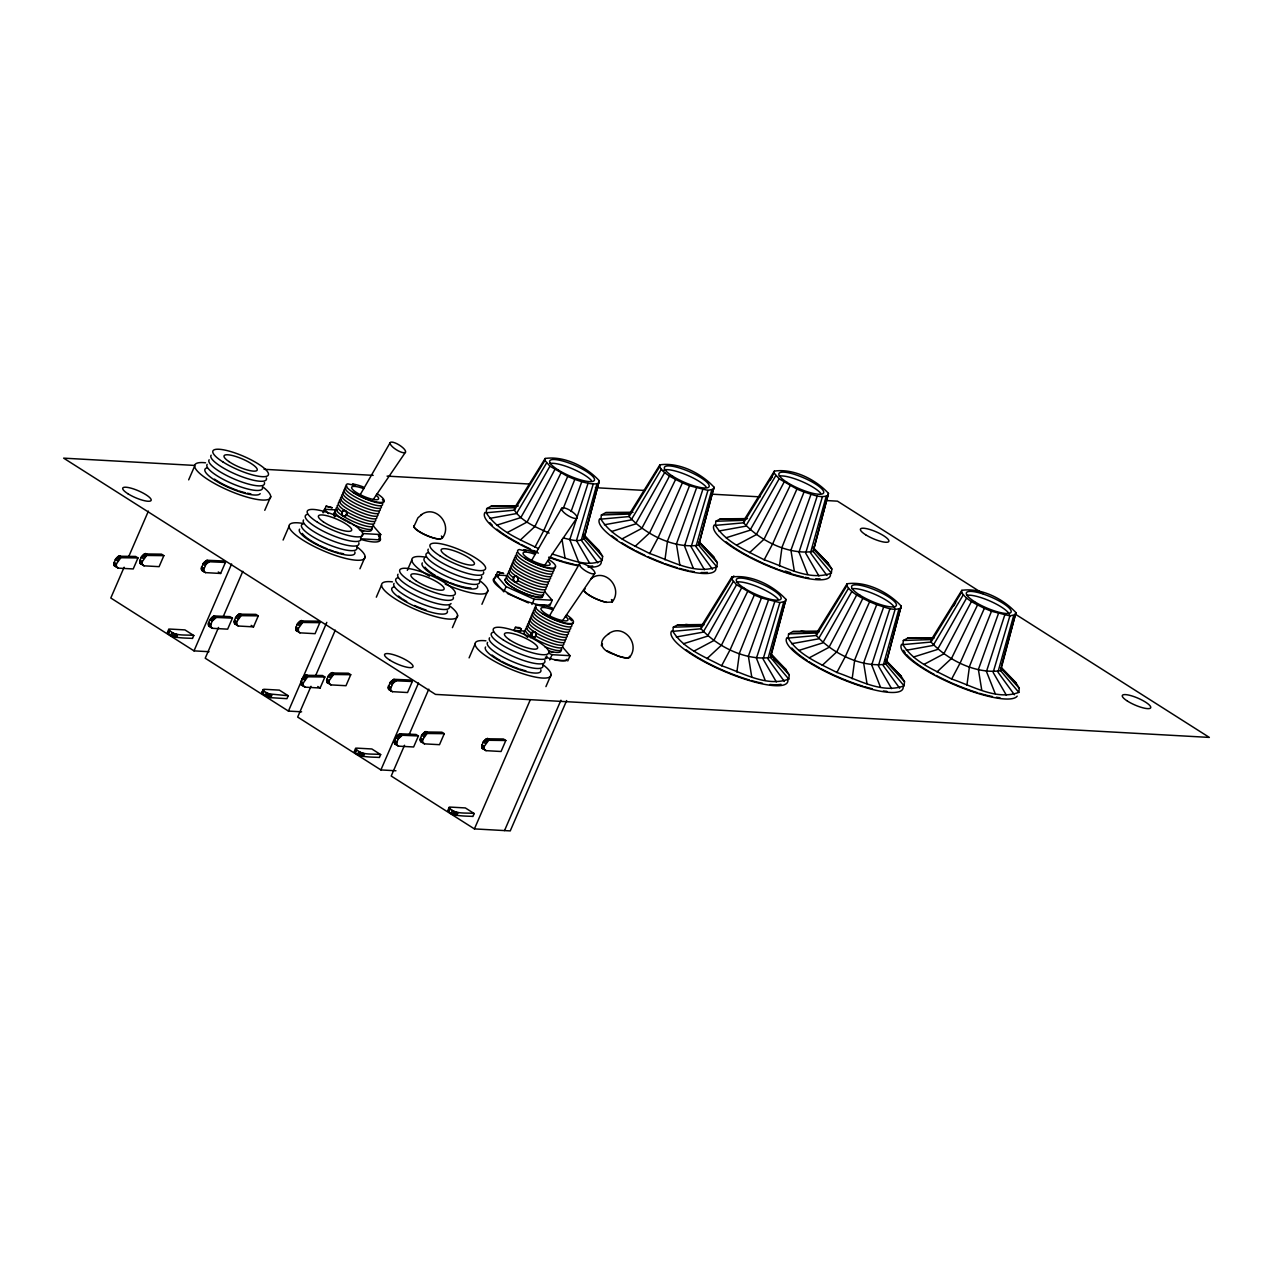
<?xml version="1.0" encoding="UTF-8"?>
<svg xmlns="http://www.w3.org/2000/svg" width="1273" height="1273" viewBox="0 0 1273 1273"><rect width="100%" height="100%" fill="white"/><g stroke="black" fill="none" stroke-linecap="round" stroke-linejoin="round"><path stroke-width="1.5" d="M609.21 633.54C595.939 641.863 602.034 650.917 613.586 654.163A15.467 3.739 23.4 0 0 629.53 656.279L629.578 657.329A15.467 3.739 23.4 0 1 616.928 655.595L606.982 650.758M167.368 632.697L168.688 629.355L169.898 629.069L184.951 629.912L193.798 635.529L192.525 638.457C190.314 637.868 166.111 638.887 168.625 632.013M168.688 629.355C173.892 636.93 186.129 634.288 193.798 635.529M261.792 692.894L263.113 689.552L264.323 689.282L279.376 690.125L288.207 695.726L286.95 698.67L270.799 697.684L262.127 693.451L263.113 689.552M354.26 751.754L355.581 748.413L356.79 748.126L371.843 748.97L380.675 754.587L379.402 757.515C377.206 756.926 352.987 757.944 355.517 751.07M355.581 748.413C360.768 755.987 373.005 753.345 380.675 754.587M447.778 810.726L449.098 807.384L450.308 807.098L465.361 807.941L474.208 813.558L472.935 816.486C470.724 815.898 446.505 816.932 449.035 810.042M449.098 807.384C454.286 814.959 466.523 812.317 474.208 813.558M538.384 548.568C519.702 539.37 497.823 531.016 486.206 512.764L486.684 508.611L491.092 506.24L518.302 505.97M563.334 538.002C569.906 539.322 577.687 542.569 583.941 538.845L599.265 480.748C586.392 466.698 564.225 455.67 545.162 458.471L514.658 507.704L514.372 510.187C522.216 522.057 536.681 527.372 549.14 533.101M486.206 512.764L514.372 510.187L544.939 460.396L545.162 458.471M599.265 480.748L583.941 538.845L602.145 560.502C586.248 568.029 567.838 558.274 552.1 554.073M699.45 542.075L713.835 557.113L717.336 562.73L716.858 566.883C694.756 575.189 670.569 560.566 649.691 553.532C632.299 544.414 611.661 536.538 600.904 519.129L601.381 514.992L605.789 512.605L632.999 512.351M602.145 560.502L602.622 556.365L599.137 550.732L583.432 534.342M629.371 514.069L629.085 516.567C645.634 534.628 674.133 548.822 698.654 545.21L713.978 487.129C701.105 473.079 678.923 462.035 659.86 464.852L629.371 514.069L601.381 514.992M600.904 519.129L629.085 516.567L659.637 466.777L659.86 464.852M771.39 654.29L785.775 669.312L789.26 674.945L788.799 679.082C766.68 687.404 742.509 672.765 721.632 665.747C704.24 656.613 683.601 648.737 672.844 631.344L673.322 627.191L677.729 624.82L703.014 624.534M713.978 487.129L698.654 545.21L716.858 566.883M812.651 546.96L828.341 563.366L831.842 568.999L831.364 573.136C809.246 581.443 785.075 566.819 764.198 559.802C746.805 550.668 726.167 542.791 715.41 525.383L715.887 521.246L720.295 518.859L747.506 518.604M672.844 631.344L701.009 628.767L731.577 578.976L731.8 577.051C750.863 574.25 773.029 585.278 785.902 599.328L770.579 657.425C746.073 661.021 717.558 646.843 701.009 628.767L701.296 626.284L731.8 577.051M743.862 520.339L743.591 522.821C760.14 540.882 788.639 555.076 813.161 551.464L828.484 493.383C815.611 479.332 793.429 468.289 774.366 471.105L743.862 520.339L715.887 521.246M715.41 525.383L743.591 522.821L774.143 473.031L774.366 471.105M885.34 659.653L901.045 676.043L904.53 681.676L904.053 685.813C881.95 694.135 857.779 679.496 836.886 672.478C819.494 663.344 798.855 655.468 788.114 638.075L788.576 633.922L792.984 631.551L818.284 631.265M828.484 493.383L813.161 551.464L831.364 573.136M788.114 638.075L816.279 635.498L846.847 585.723L847.07 583.782C866.133 580.981 888.299 592.009 901.173 606.059L885.849 664.156C861.344 667.752 832.828 653.574 816.279 635.498L816.566 633.015L847.07 583.782M901.173 606.059L885.849 664.156L904.053 685.813M1001.405 667.577L1015.79 682.599L1019.291 688.232L1018.814 692.385C996.711 700.691 972.524 686.052 951.647 679.034C934.255 669.916 913.616 662.024 902.859 644.631L903.337 640.478L907.744 638.107L933.045 637.821M931.327 639.571L931.04 642.053C947.589 660.13 976.089 674.308 1000.61 670.712L1015.934 612.631C1003.06 598.565 980.878 587.537 961.815 590.338L931.327 639.571L903.337 640.478M902.859 644.631L931.04 642.053L961.592 592.279L961.815 590.338M664.952 559.834L667.513 540.977L689.536 485.761L707.947 490.376L713.755 489.055M736.892 672.033L739.438 653.176L761.461 597.976L779.872 602.59L785.696 601.27M779.458 566.087L782.004 547.231L804.043 492.014C811.649 494.019 820.528 498.905 828.262 495.308M852.162 678.764L854.708 659.907L876.731 604.707C884.337 606.712 893.232 611.581 900.95 608.001M966.907 685.32L969.469 666.479L991.492 611.263L1009.903 615.877L1015.711 614.557M118.166 568.124L114.331 565.785L113.87 563.7L115.318 559.499L118.453 556.237L135.638 556.444L137.993 557.94L133.219 568.951L118.166 568.124L116.32 566.358L116.448 563.844L120.808 557.733L137.993 557.94M144.04 565.833L140.189 563.493L139.744 561.409L141.192 557.208L144.326 553.946L161.512 554.153L163.867 555.649L159.093 566.66L144.04 565.833L142.178 564.066L142.321 561.552L146.681 555.458L163.867 555.649M201.293 568.204L203.68 562.698L206.99 560.263L223.061 560.963L225.416 562.459L220.643 573.471L205.589 572.627L201.755 570.304L201.293 568.204L203.648 569.699L204.11 571.8M203.648 569.699L206.035 564.194L209.345 561.759L225.416 562.459M208.295 623.897L209.743 619.696L213.991 615.941L230.063 616.641L232.418 618.153L227.644 629.164L212.591 628.321L208.74 625.982L208.295 623.897L210.65 625.393L211.111 627.494M210.65 625.393L212.098 621.192L216.346 617.437L232.418 618.153M238.465 626.03L234.614 623.706L234.168 621.606L235.616 617.405L238.751 614.159L255.921 614.366L258.276 615.861L253.518 626.873L238.465 626.03L236.969 625.202L236.73 621.765L241.106 615.655L258.276 615.861M300.014 632.84L296.163 630.501L295.718 628.416L297.166 624.216L300.301 620.969L317.486 621.16L319.841 622.656L315.067 633.683L300.014 632.84L298.519 631.997L298.296 628.56L302.656 622.465L319.841 622.656M305.059 687.165L301.208 684.842L300.762 682.742L302.21 678.541L305.345 675.295L322.515 675.502L324.886 676.997L320.112 688.009L305.059 687.165L303.197 685.415L303.34 682.901L307.7 676.79L324.886 676.997M330.932 684.89L327.081 682.551L326.636 680.45L328.084 676.265L331.203 673.003L348.388 673.21L350.743 674.706L345.985 685.717L330.932 684.89L329.071 683.124L329.198 680.609L333.574 674.499L350.743 674.706M388.185 687.261L390.572 681.755L393.866 679.305L409.938 680.005L412.293 681.516L407.535 692.528L392.482 691.685L388.631 689.345L388.185 687.261L390.54 688.757L390.986 690.857M390.54 688.757L392.927 683.251L396.221 680.8L412.293 681.516M394.28 741.729L396.667 736.208L399.977 733.773L416.048 734.473L418.403 735.969L413.63 746.98L398.576 746.153L394.741 743.814L394.28 741.729L396.635 743.225L397.096 745.31M396.635 743.225L398.083 739.024L402.332 735.269L418.403 735.969M424.45 743.862L420.599 741.523L420.154 739.438L421.602 735.237L424.736 731.975L441.906 732.182L444.277 733.678L439.503 744.689L424.45 743.862L422.588 742.095L422.731 739.581L427.091 733.487L444.277 733.678M486 750.656L482.149 748.333L481.703 746.233L483.151 742.032L486.286 738.786L503.471 738.992L505.827 740.488L501.053 751.5L486 750.656L484.138 748.906L484.281 746.392L488.641 740.281L505.827 740.488M785.902 599.328L770.865 654.927L789.26 674.945M1001.405 666.304L1015.934 612.631M599.042 482.69L596.989 483.788L581.3 540.261L597.737 562.889M711.702 490.169L695.997 546.642L712.45 569.254M783.627 602.384L767.937 658.841L784.391 681.469M826.193 496.422L810.503 552.896L826.957 575.523M898.897 609.115L883.207 665.572L899.645 688.2M1013.658 615.671L997.952 672.144L1014.406 694.756M596.989 483.788L593.234 484.011L576.478 540.532L589.701 563.334M707.947 490.376L691.175 546.913L704.415 569.715M779.872 602.59L763.116 659.112L776.339 681.914M822.453 496.629L805.682 553.166L818.905 575.969M895.142 609.321L878.386 665.843L891.609 688.645M1009.903 615.877L993.131 672.399L1006.37 695.201M593.234 484.011L588.046 483.294L569.795 539.625L578.579 561.823M702.744 489.675L684.508 546.006L693.276 568.204M774.684 601.874L756.433 658.205L765.216 680.403M817.25 495.929L798.998 552.259L807.782 574.457M889.954 608.605L871.703 664.936L880.47 687.134M1004.699 615.177L986.464 671.492L995.231 693.69M571.068 511.523L581.761 481.719L588.046 483.294M696.474 488.1L676.424 543.985L679.83 564.83M768.399 600.299L748.365 656.184L751.754 677.029M810.981 494.354L790.931 550.238L794.32 571.084M883.669 607.03L863.635 662.915L867.024 683.76M998.43 613.602L978.38 669.471L981.785 690.316M563.08 508.834L574.823 479.396L581.761 481.719M124.118 567.233L110.799 598.008L194.005 650.869L209.058 651.712M128.812 556.365L148.4 511.11M188.675 479.857L194.642 466.077M167.718 633.238L168.975 630.31M168.418 633.906L169.691 630.962M170.709 635.354L171.966 632.41M172.126 636.054L173.399 633.111M173.621 636.659L174.894 633.731M175.069 637.152L176.342 634.209M176.374 637.487L177.647 634.543M194.005 650.869L231.606 563.971M264.768 510.314L270.735 496.55M218.542 627.43L205.224 658.221L288.43 711.082L301.606 711.814M223.236 616.578L242.825 571.306M283.099 540.054L289.051 526.29M323.04 512.78L324.551 509.28L337.17 509.98M323.39 512.462L326.111 506.177L332.094 507.72L326.111 506.177M262.127 693.451L263.065 689.966M262.843 694.103L264.1 691.159L263.4 690.507M265.118 695.551L266.391 692.623L264.1 691.159M266.55 696.251L267.823 693.324L266.391 692.623M268.046 696.872L269.303 693.928L288.207 695.726M269.494 697.349L270.767 694.422M270.799 697.684L272.072 694.74M361.214 537.031L362.725 533.546L380.754 534.549L378.479 539.784L360.466 538.781M288.43 711.082L326.811 622.37M359.941 568.792L365.16 556.747M310.994 686.29L297.675 717.065L380.898 769.926L395.951 770.77M315.704 675.422L335.292 630.167M376.315 597.18L381.518 585.134M441.365 536.013A15.467 3.739 23.4 0 1 442.208 537.397L441.015 538.988L436.337 538.718A15.467 3.739 23.4 0 1 413.82 526.751L417.942 517.809L421.713 514.61M407.312 570.368L411.784 560.04M354.594 752.295L355.867 749.351M355.294 752.948L356.567 750.02M357.586 754.412L358.859 751.468M359.018 755.096L360.291 752.168M360.498 755.716L361.771 752.773M361.962 756.21L363.219 753.266M363.266 756.528L364.539 753.6M380.898 769.926L418.499 683.028M452.408 627.653L457.612 615.591M404.528 745.262L391.209 776.037L474.415 828.898L510.25 830.903L566.66 700.548M409.222 734.394L428.81 689.139M481.926 604.277L487.877 590.497M496.009 574.982L493.733 580.233L503.822 591.85L506.081 586.614L496.009 574.982L506.829 575.587M495.531 576.589L497.568 571.863L503.535 573.423L497.568 571.863M498.157 576.701L499.668 573.2M469.085 657.886L475.036 644.122M514.037 630.469L515.406 627.318L519.273 627.541L521.373 628.878L519.861 632.363M531.923 604.484L534.183 599.233L552.211 600.235L549.936 605.487M448.112 811.267L449.385 808.339M448.828 811.935L450.101 808.991M451.103 813.383L452.376 810.44M452.536 814.084L453.809 811.14M454.031 814.688L455.304 811.76M530.666 637.662L533.037 632.188M455.479 815.181L456.752 812.238M456.784 815.516L458.057 812.572M474.415 828.898L530.045 700.357M549.745 659.939L552.021 654.688L570.049 655.69L567.774 660.942M545.926 686.624L551.145 674.579M504.522 830.585L560.932 700.23M606.585 602.304L606.409 602.352A15.467 3.739 23.4 0 1 583.893 590.386L584.068 590.338A15.467 3.739 23.4 0 0 606.585 602.304L612.17 602.034C623.42 588.349 605.359 567.265 590.863 578.754L591.786 578.244M629.578 657.329C640.844 643.645 622.783 622.561 608.271 634.034M544.939 460.396L549.936 466.173L567.71 476.452L543.651 530.825L534.978 547.167M659.637 466.777C664.665 474.893 674.292 478.568 682.408 482.833L658.348 537.206L649.691 553.532M774.143 473.031L779.156 478.807L796.914 489.087L772.854 543.46L764.198 559.802M731.577 578.976L736.574 584.753L754.348 595.032L730.288 649.405L721.632 665.747M846.847 585.723C851.86 593.839 861.487 597.514 869.602 601.763L845.543 656.136L836.886 672.478M961.592 592.279C966.621 600.395 976.248 604.07 984.363 608.335L960.303 662.708L951.647 679.034M560.884 473.126L534.867 526.545L520.355 540.023M675.581 479.507L649.58 532.926L635.068 546.388M790.087 485.761L764.086 539.179L749.574 552.641M747.522 591.706L721.505 645.125L707.008 658.602M862.792 598.437L836.775 651.856L822.263 665.333M977.537 604.993L951.536 658.412L937.023 671.889M601.413 644.663L602.495 644.09L601.302 645.682M554.821 469.61L527.086 522.041L507.386 532.496M669.518 475.991L641.783 528.406L622.083 538.877M784.025 482.244L756.289 534.66L736.59 545.13M741.459 588.19L713.723 640.621L694.024 651.076M856.729 594.921L828.978 647.352L809.278 657.807M971.474 601.493L943.739 653.908L924.039 664.379M549.936 466.173L520.8 517.602L496.916 525.128M664.649 472.554L635.513 523.983L611.629 531.493M779.156 478.807L750.02 530.236L726.135 537.763M736.574 584.753L707.438 636.182L683.569 643.708M851.844 591.484L822.708 642.913L798.823 650.439M966.605 598.039L937.469 649.485L913.584 656.995M359.845 495.34L390.206 442.59M531.302 561.043L561.664 508.293M549.14 616.498L579.501 563.732M546.563 463.038L516.472 513.56L489.691 518.397M661.276 469.403L631.169 519.941L604.404 524.762M775.782 475.656L745.676 526.195L718.911 531.016M733.216 581.618L703.11 632.156L676.345 636.977M848.47 588.349L818.38 638.887L791.599 643.708M963.231 594.905L933.125 645.443L906.36 650.264M770.245 480.112L772.297 476.739M731.8 579.31L733.853 575.937M953.557 606.091L955.625 602.718M373.387 499.318L405.466 452.249A9.022 2.769 32.1 0 0 395.394 443.036A9.022 2.769 32.1 0 0 392.641 446.966A9.022 2.769 32.1 0 0 405.466 452.249M543.746 566.644L576.908 517.952A9.022 2.769 32.1 0 0 566.851 508.739A9.022 2.769 32.1 0 0 564.098 512.669A9.022 2.769 32.1 0 0 576.908 517.952M561.584 622.099L594.746 573.407A9.022 2.769 32.1 0 0 584.689 564.194A9.022 2.769 32.1 0 0 581.936 568.124A9.022 2.769 32.1 0 0 594.746 573.407M442.399 537.158L442.097 538.399C453.347 524.731 435.286 503.631 420.774 515.119M585.071 588.794L584.068 590.338M413.932 525.749L413.996 526.258A15.467 3.739 23.4 0 0 422.254 533.244A15.467 3.739 23.4 0 0 437.419 538.797L439.853 539.02M611.438 599.647A15.467 3.739 23.4 0 1 612.281 601.015L612.456 600.983A15.467 3.739 23.4 0 0 611.613 599.599M612.17 602.034L612.281 601.015M261.84 692.496L263.05 692.226M486.684 508.611L514.658 507.704M673.322 627.191L701.296 626.284L703.937 624.852L677.729 624.82M788.576 633.922L816.566 633.015L819.207 631.583L792.984 631.551M491.092 506.24L515.438 506.272M605.789 512.605L630.135 512.653M720.295 518.859L744.641 518.907M907.744 638.107L933.968 638.139M194.61 465.425L63.65 458.153L435.509 694.406L1209.35 737.417L1015.042 613.968M264.052 469.291L373.18 475.354M387.072 476.118L529.934 484.058M595.414 487.702L645.013 490.455M712.482 494.21L760.108 496.868M825.572 500.496L837.491 501.164L983.217 593.743M535.519 604.691L546.34 605.28M521.373 628.878L515.406 627.318M513.846 630.437L524.667 631.042M555.155 660.241L565.976 660.83M915.796 637.662L921.35 638.409M801.035 631.106L808.45 632.108M685.765 624.375L695.042 625.632M796.914 489.087L804.043 492.014M682.408 482.833L689.536 485.761M984.363 608.335L991.492 611.263M567.71 476.452L574.823 479.396M869.602 601.763L876.731 604.707M754.348 595.032L761.461 597.976M267.823 693.324L269.303 693.928M506.081 586.614L534.183 599.233M507.322 593.441L528.406 602.909M548.504 653.113L552.021 654.688M201.755 570.304L205.589 572.627M296.163 630.501L297.659 631.344M388.631 689.345L392.482 691.685M482.149 748.333L483.645 749.161M140.189 563.493L141.685 564.337M234.614 623.706L236.11 624.534M327.081 682.551L328.577 683.378M114.331 565.785L115.811 566.628M420.599 741.523L422.095 742.366M208.74 625.982L212.591 628.321M301.208 684.842L302.703 685.67M394.741 743.814L398.576 746.153M511.507 567.408A20.639 5.585 22.2 0 0 516.599 576.446A2.944 2.578 86.8 0 1 517.777 580.408L519.686 581.538A20.639 4.392 24.5 0 0 545.974 587.951M340.05 501.721A20.639 5.585 22.2 0 0 345.142 510.759A2.944 2.578 86.8 0 1 346.32 514.706L348.229 515.851A20.639 4.392 24.5 0 0 374.517 522.264M529.345 622.863A20.639 5.585 22.2 0 0 534.437 631.901A2.944 2.578 86.8 0 1 535.615 635.864L537.524 636.993A20.639 4.392 24.5 0 0 563.812 643.406M206.99 560.263L209.345 561.759M487.4 738.292L489.755 739.788M301.415 620.46L303.77 621.956M393.866 679.305L396.221 680.8M486.286 738.786L488.641 740.281M205.876 560.756L208.231 562.252M300.301 620.969L302.656 622.465M392.768 679.814L395.123 681.31M485.156 739.629L487.511 741.125M204.746 561.584L207.101 563.096M299.171 621.797L301.526 623.293M391.638 680.641L393.993 682.137M203.68 562.698L206.035 564.194M218.288 571.975L220.643 573.471M484.09 740.727L486.445 742.223M298.105 622.911L300.46 624.406M390.572 681.755L392.927 683.251M202.741 564.003L205.096 565.498M483.151 742.032L485.506 743.543M297.166 624.216L299.521 625.711M389.633 683.06L391.989 684.556M201.516 566.867L203.871 568.363M481.926 744.896L484.281 746.392M295.941 627.064L298.296 628.56M388.392 685.908L390.747 687.404M481.703 746.233L484.058 747.728M295.718 628.416L298.073 629.912M201.373 569.381L203.744 570.877M481.783 747.41L484.138 748.906M295.797 629.594L298.153 631.09M388.265 688.438L390.62 689.934M425.834 731.482L428.205 732.977M145.44 553.453L147.795 554.948M239.849 613.65L242.204 615.161M332.317 672.51L334.672 674.006M424.736 731.975L427.091 733.487M144.326 553.946L146.681 555.458M238.751 614.159L241.106 615.655M331.203 673.003L333.574 674.499M423.607 732.818L425.962 734.314M143.197 554.789L145.552 556.285M237.621 614.986L239.976 616.482M330.089 673.847L332.444 675.342M142.13 555.903L144.486 557.399M422.541 733.932L424.896 735.428M236.555 616.1L238.91 617.596M251.163 625.377L253.518 626.873M329.023 674.945L331.378 676.44M141.192 557.208L143.547 558.704M421.602 735.237L423.957 736.733M235.616 617.405L237.971 618.901M328.084 676.265L330.439 677.761M420.361 738.085L422.731 739.581M139.966 560.056L142.321 561.552M234.375 620.253L236.73 621.765M326.843 679.114L329.198 680.609M420.154 739.438L422.509 740.934M139.744 561.409L142.099 562.905M234.168 621.606L236.523 623.102M326.636 680.45L328.991 681.962M139.823 562.571L142.178 564.066M420.233 740.6L422.588 742.095M234.248 622.783L236.603 624.279M326.715 681.628L329.071 683.124M119.567 555.744L121.922 557.24M399.977 733.773L402.332 735.269M213.991 615.941L216.346 617.437M306.443 674.801L308.814 676.297M118.453 556.237L120.808 557.733M398.863 734.266L401.218 735.762M212.877 616.45L215.232 617.946M305.345 675.295L307.7 676.79M117.323 557.081L119.678 558.576M397.733 735.11L400.088 736.606M211.748 617.278L214.103 618.773M304.215 676.138L306.57 677.634M396.667 736.208L399.022 737.719M116.257 558.179L118.612 559.69M210.682 618.392L213.037 619.887M303.149 677.236L305.504 678.732M317.757 686.513L320.112 688.009M395.728 737.528L398.083 739.024M115.318 559.499L117.673 560.995M209.743 619.696L212.098 621.192M302.21 678.541L304.565 680.053M114.093 562.348L116.448 563.844M394.503 740.377L396.858 741.873M208.517 622.545L210.872 624.041M300.969 681.405L303.34 682.901M113.87 563.7L116.241 565.196M300.762 682.742L303.117 684.238M394.359 742.891L396.715 744.387M113.949 564.862L116.32 566.358M208.374 625.075L210.729 626.571M300.842 683.919L303.197 685.415M774.064 659.414L785.775 669.312M544.828 590.577A20.639 4.392 24.5 0 1 535.217 591.165A20.639 4.392 24.5 0 1 514.34 581.697A2.944 2.164 -82.3 0 1 513.608 577.767L512.08 576.653A20.639 5.585 22.2 0 1 510.378 570.033M562.666 646.032A20.639 4.392 24.5 0 1 553.055 646.62A20.639 4.392 24.5 0 1 532.178 637.152A2.944 2.164 -82.3 0 1 531.446 633.206L529.918 632.092A20.639 5.585 22.2 0 1 528.215 625.489M373.387 524.89A20.639 4.392 24.5 0 1 363.76 525.463A20.639 4.392 24.5 0 1 342.883 515.995A2.944 2.164 -82.3 0 1 342.151 512.064L340.623 510.95A20.639 5.585 22.2 0 1 337.409 505.27M1015.79 682.599L1000.88 667.657M828.341 563.366L813.415 548.408M901.045 676.043L886.119 661.085M713.835 557.113L698.925 542.155M591.913 544.001L599.137 550.732M770.849 654.354L778.551 662.581M584.212 535.774L586.773 538.511M1019.291 688.232L1000.896 668.23L1000.61 670.712L1018.814 692.385M813.431 548.981L831.842 568.999M886.135 661.658L904.53 681.676M698.941 542.728L717.336 562.73M584.227 536.347L602.622 556.365M544.653 591.515L552.211 600.235M562.491 646.97L570.049 655.69M373.196 525.829L380.754 534.549M324.551 509.28L328.339 513.64M770.579 657.425L788.799 679.082M562.029 539.497L565.117 558.449M549.952 604.07A30.934 7.479 23.4 0 1 513.544 595.844A30.934 7.479 23.4 0 1 495.77 577.592M378.479 535.631A30.934 7.479 23.4 0 1 379.943 540.404M566.978 659.223A30.934 7.479 23.4 0 1 545.353 657.091M547.597 560.947A14.671 3.548 23.4 0 1 542.473 564.591A14.671 3.548 23.4 0 1 523.553 554.551A14.671 3.548 23.4 0 1 535.249 554.391M548.647 559.42A20.623 4.981 23.4 0 1 552.323 568.14A20.623 4.981 23.4 0 1 527.293 559.722A20.623 4.981 23.4 0 1 519.257 549.538L526.258 551.193L523.871 549.665L525.494 549.888A20.623 4.981 23.4 0 1 534.692 552.609M555.044 566.978A20.639 4.392 24.5 0 1 545.433 567.551A20.639 4.392 24.5 0 1 524.556 558.083M517.777 580.408A2.944 2.578 86.8 0 1 514.34 581.697A20.639 5.585 22.2 0 1 509.232 572.659M513.608 577.767A2.944 2.164 -82.3 0 1 516.599 576.446A20.639 4.392 24.5 0 0 537.477 585.914A20.639 4.392 24.5 0 0 547.104 585.341M565.435 616.387A14.671 3.548 23.4 0 1 560.311 620.046A14.671 3.548 23.4 0 1 541.391 609.99A14.671 3.548 23.4 0 1 553.087 609.831M566.485 614.875A20.623 4.981 23.4 0 1 570.161 623.595A20.623 4.981 23.4 0 1 545.13 615.177A20.623 4.981 23.4 0 1 537.095 604.993L544.08 606.632L541.709 605.121L543.316 605.343A20.623 4.981 23.4 0 1 552.53 608.064M572.882 622.417A20.639 4.392 24.5 0 1 563.271 623.006A20.639 4.392 24.5 0 1 542.393 613.538M569.333 618.567A20.639 4.392 24.5 0 1 571.704 620.699M535.615 635.864A2.944 2.578 86.8 0 1 532.178 637.152A20.639 5.585 22.2 0 1 527.07 628.114M531.446 633.206A2.944 2.164 -82.3 0 1 534.437 631.901A20.639 4.392 24.5 0 0 555.314 641.369A20.639 4.392 24.5 0 0 564.941 640.78M376.14 495.245A14.671 3.548 23.4 0 1 371.016 498.889A14.671 3.548 23.4 0 1 352.096 488.848A14.671 3.548 23.4 0 1 363.792 488.689M377.19 493.733A20.623 4.981 23.4 0 1 380.866 502.437A20.623 4.981 23.4 0 1 355.835 494.019A20.623 4.981 23.4 0 1 347.8 483.851L354.801 485.49L352.414 483.979L354.037 484.186A20.623 4.981 23.4 0 1 363.251 486.923M382.409 499.541A20.639 4.392 24.5 0 1 376.044 502.421A20.639 4.392 24.5 0 1 353.098 492.396M346.32 514.706A2.944 2.578 86.8 0 1 342.883 515.995A20.639 5.585 22.2 0 1 336.279 507.895M342.151 512.064A2.944 2.164 -82.3 0 1 345.142 510.759A20.639 4.392 24.5 0 0 366.019 520.227A20.639 4.392 24.5 0 0 375.646 519.639M543.062 664.761A41.229 9.977 23.4 0 1 537.827 677.522A41.229 9.977 23.4 0 1 485.284 655.515A41.229 9.977 23.4 0 1 485.936 640.828M525.924 670.839A27.831 6.731 23.4 0 1 519.718 669.073M518.095 668.516A27.831 6.731 23.4 0 1 501.705 661.292M500.225 660.48A27.831 6.731 23.4 0 1 492.03 655.038M546.785 655.961A30.202 7.304 23.4 0 1 514.563 651.585A30.202 7.304 23.4 0 1 493.638 632.076M544.796 660.544A30.202 7.304 23.4 0 1 516.202 657.727A30.202 7.304 23.4 0 1 489.564 637.805M542.807 665.143A30.202 7.304 23.4 0 1 514.212 662.326A30.202 7.304 23.4 0 1 487.575 642.388M540.818 669.725A30.202 7.304 23.4 0 1 512.223 666.909A30.202 7.304 23.4 0 1 485.586 646.986M343.599 553.755A27.831 6.731 23.4 0 1 339.923 553.007M338.459 552.641A27.831 6.731 23.4 0 1 335.34 551.75M333.733 551.241A27.831 6.731 23.4 0 1 328.752 549.475M327.081 548.806A27.831 6.731 23.4 0 1 320.446 545.878M318.839 545.099A27.831 6.731 23.4 0 1 302.29 533.403M357.061 546.929A41.229 9.977 23.4 0 1 350.552 559.484A41.229 9.977 23.4 0 1 297.134 536.108A41.229 9.977 23.4 0 1 303.658 523.553A30.202 7.304 23.4 0 0 324.599 542.934A30.202 7.304 23.4 0 0 356.822 547.31M360.8 538.129A30.202 7.304 23.4 0 1 328.577 533.753A30.202 7.304 23.4 0 1 307.652 514.26M358.811 542.728A30.202 7.304 23.4 0 1 330.216 539.911A30.202 7.304 23.4 0 1 303.563 519.973M354.833 551.909A30.202 7.304 23.4 0 1 326.238 549.093A30.202 7.304 23.4 0 1 299.601 529.154M449.528 605.773A41.229 9.977 23.4 0 1 444.309 618.551A41.229 9.977 23.4 0 1 391.766 596.544A41.229 9.977 23.4 0 1 392.402 581.856M426.2 610.085A27.831 6.731 23.4 0 1 414.537 605.487M406.708 601.508A27.831 6.731 23.4 0 1 402.618 599.01M401.393 598.199A27.831 6.731 23.4 0 1 398.513 596.066M451.056 603.545A30.202 7.304 23.4 0 1 415.491 595.525A30.202 7.304 23.4 0 1 398.131 577.687M449.289 606.171A30.202 7.304 23.4 0 1 420.695 603.338A30.202 7.304 23.4 0 1 394.041 583.416M453.268 596.989A30.202 7.304 23.4 0 1 424.657 594.173A30.202 7.304 23.4 0 1 398.019 574.234M447.3 610.754A30.202 7.304 23.4 0 1 415.078 606.378A30.202 7.304 23.4 0 1 394.169 586.869M250.829 493.797A27.831 6.731 23.4 0 1 247.392 493.224M245.514 492.81A27.831 6.731 23.4 0 1 239.308 491.028M237.685 490.487A27.831 6.731 23.4 0 1 214.516 479.141M262.652 486.732A41.229 9.977 23.4 0 1 257.417 499.493A41.229 9.977 23.4 0 1 204.873 477.486A41.229 9.977 23.4 0 1 205.526 462.799M264.386 482.515A30.202 7.304 23.4 0 1 235.791 479.698A30.202 7.304 23.4 0 1 209.154 459.776M262.397 487.113A30.202 7.304 23.4 0 1 233.802 484.297A30.202 7.304 23.4 0 1 207.165 464.359M266.375 477.932A30.202 7.304 23.4 0 1 237.78 475.115A30.202 7.304 23.4 0 1 211.143 455.177M260.185 493.669A30.202 7.304 23.4 0 1 224.637 485.649A30.202 7.304 23.4 0 1 207.276 467.812M470.867 587.935A27.831 6.731 23.4 0 1 456.466 584.991M454.827 584.434A27.831 6.731 23.4 0 1 449.815 582.557M448.144 581.872A27.831 6.731 23.4 0 1 436.973 576.398M435.557 575.587A27.831 6.731 23.4 0 1 425.023 567.153M479.794 580.679A41.229 9.977 23.4 0 1 482.976 593.934A41.229 9.977 23.4 0 1 445.232 584.148M429.431 576.176A41.229 9.977 23.4 0 1 426.375 557.303M481.544 576.478A30.202 7.304 23.4 0 1 449.321 572.102A30.202 7.304 23.4 0 1 428.396 552.593M479.555 581.061A30.202 7.304 23.4 0 1 450.96 578.244A30.202 7.304 23.4 0 1 424.307 558.322M483.533 571.879A30.202 7.304 23.4 0 1 454.922 569.063A30.202 7.304 23.4 0 1 428.285 549.14M477.566 585.66A30.202 7.304 23.4 0 1 448.971 582.843A30.202 7.304 23.4 0 1 422.334 562.905M371.589 529.011A20.623 4.981 23.4 0 1 359.384 529.679M334.863 516.647A20.623 4.981 23.4 0 1 335.308 512.701M378.527 535.472A32.621 7.893 23.4 0 1 361.039 539.45M381.327 506.527A20.639 4.392 24.5 0 1 371.7 507.1A20.639 4.392 24.5 0 1 350.823 497.632A20.639 5.585 22.2 0 1 345.731 488.593M382.457 503.901A20.639 4.392 24.5 0 1 372.83 504.49A20.639 4.392 24.5 0 1 351.953 495.006A20.639 5.585 22.2 0 1 346.861 485.984M343.455 493.844A20.639 5.585 22.2 0 0 348.547 502.883A20.639 4.392 24.5 0 0 369.425 512.351A20.639 4.392 24.5 0 0 379.052 511.762M342.326 496.47A20.639 5.585 22.2 0 0 347.418 505.508A20.639 4.392 24.5 0 0 368.295 514.976A20.639 4.392 24.5 0 0 377.922 514.387M380.197 509.136A20.639 4.392 24.5 0 1 370.57 509.725A20.639 4.392 24.5 0 1 349.693 500.257A20.639 5.585 22.2 0 1 344.585 491.219M372.193 527.627A20.639 4.328 24.7 0 1 352.319 524.237M350.68 523.489A20.639 4.328 24.7 0 1 347.481 521.914M345.954 521.087A20.639 4.328 24.7 0 1 341.737 518.62A20.639 5.585 22.2 0 1 336.645 509.582M341.18 499.096A20.639 5.585 22.2 0 0 346.288 508.134A20.639 4.392 24.5 0 0 367.165 517.602A20.639 4.392 24.5 0 0 376.792 517.013M363.569 531.271A20.639 4.392 24.5 0 1 360.752 530.491M334.894 516.567A20.623 5.522 22.4 0 1 335.483 512.271M560.884 650.153A20.623 4.981 23.4 0 1 548.679 650.837M570.622 627.669A20.639 4.392 24.5 0 1 560.995 628.257A20.639 4.392 24.5 0 1 540.118 618.789A20.639 5.585 22.2 0 1 535.026 609.751M571.752 625.043A20.639 4.392 24.5 0 1 562.125 625.632A20.639 4.392 24.5 0 1 541.248 616.164A20.639 5.585 22.2 0 1 536.156 607.126M532.75 615.002A20.639 5.585 22.2 0 0 537.842 624.025A20.639 4.392 24.5 0 0 558.72 633.493A20.639 4.392 24.5 0 0 568.347 632.92M531.621 617.612A20.639 5.585 22.2 0 0 536.713 626.65A20.639 4.392 24.5 0 0 557.59 636.118A20.639 4.392 24.5 0 0 567.217 635.545M569.477 630.294A20.639 4.392 24.5 0 1 559.865 630.883A20.639 4.392 24.5 0 1 538.988 621.415A20.639 5.585 22.2 0 1 533.88 612.377M561.488 648.784A20.639 4.328 24.7 0 1 544.892 646.795M530.475 620.237A20.639 5.585 22.2 0 0 535.583 629.276A20.639 4.392 24.5 0 0 556.46 638.744A20.639 4.392 24.5 0 0 566.071 638.155M552.848 652.413A20.639 4.392 24.5 0 1 550.047 651.649M530.045 635.991A20.639 5.585 22.2 0 1 532.957 636.548M527.643 637.343A20.639 5.585 22.2 0 1 524.444 631.663M543.046 594.698A20.623 4.981 23.4 0 1 523.521 592.772A20.623 4.981 23.4 0 1 505.333 579.167M542.473 597.037A20.639 4.392 24.5 0 1 512.064 586.948A20.623 5.522 22.4 0 1 506.94 577.958M552.784 572.214A20.639 4.392 24.5 0 1 543.157 572.802A20.639 4.392 24.5 0 1 522.28 563.334A20.639 5.585 22.2 0 1 515.676 555.235M553.914 569.588A20.639 4.392 24.5 0 1 544.287 570.177A20.639 4.392 24.5 0 1 523.41 560.709A20.639 5.585 22.2 0 1 516.822 552.609M514.913 559.547A20.639 5.585 22.2 0 0 520.005 568.585A20.639 4.392 24.5 0 0 540.882 578.053A20.639 4.392 24.5 0 0 550.509 577.465M513.783 562.173A20.639 5.585 22.2 0 0 518.875 571.211A20.639 4.392 24.5 0 0 539.752 580.679A20.639 4.392 24.5 0 0 549.379 580.09M551.639 574.839A20.639 4.392 24.5 0 1 542.027 575.428A20.639 4.392 24.5 0 1 521.15 565.96A20.639 5.585 22.2 0 1 516.042 556.922M543.651 593.329A20.639 4.328 24.7 0 1 534.055 593.839A20.639 4.328 24.7 0 1 513.194 584.323A20.639 5.585 22.2 0 1 506.606 576.223M512.637 564.798A20.639 5.585 22.2 0 0 517.745 573.821A20.639 4.392 24.5 0 0 538.622 583.289A20.639 4.392 24.5 0 0 548.233 582.716M780.986 684.285A61.279 14.83 23.4 0 1 769.926 684.444M762.447 683.251A61.279 14.83 23.4 0 1 751.388 680.562M749.447 680.005A61.279 14.83 23.4 0 1 686.099 649.771M787.637 678.7A63.395 15.34 23.4 0 1 727.615 672.781A63.395 15.34 23.4 0 1 671.683 630.962M736.669 582.063A24.298 5.872 23.4 0 1 757.817 586.837A24.298 5.872 23.4 0 1 778.089 599.122M592.709 565.992A61.279 14.83 23.4 0 1 588.794 566.214M579.676 565.371A61.279 14.83 23.4 0 1 575.81 564.671M574.075 564.321A61.279 14.83 23.4 0 1 564.751 561.982M562.793 561.409A61.279 14.83 23.4 0 1 550.254 557.256M536.92 551.941A61.279 14.83 23.4 0 1 533.673 550.509M530.061 548.854A61.279 14.83 23.4 0 1 521.23 544.494M519.543 543.603A61.279 14.83 23.4 0 1 496.868 529.202M492.269 525.192A61.279 14.83 23.4 0 1 489.898 522.694M601.286 561.679A63.395 15.34 23.4 0 1 588.078 567.09M576.94 565.578A63.395 15.34 23.4 0 1 548.615 557.208M538.415 553.134A63.395 15.34 23.4 0 1 485.045 512.383M550.031 463.483A24.298 5.872 23.4 0 1 571.163 468.257A24.298 5.872 23.4 0 1 591.452 480.542M886.883 691.334A61.279 14.83 23.4 0 1 883.414 690.953M872.371 688.804A61.279 14.83 23.4 0 1 864.701 686.736M862.983 686.211A61.279 14.83 23.4 0 1 821.435 668.914M819.78 668.023A61.279 14.83 23.4 0 1 808.896 661.642M807.289 660.607A61.279 14.83 23.4 0 1 791.806 648.005M903.194 686.99A63.395 15.34 23.4 0 1 840.339 678.461A63.395 15.34 23.4 0 1 786.953 637.693M851.939 588.794A24.298 5.872 23.4 0 1 875.999 594.825A24.298 5.872 23.4 0 1 894.696 608.017M707.422 572.373A61.279 14.83 23.4 0 1 701.264 572.516M694.374 571.752A61.279 14.83 23.4 0 1 690.507 571.052M688.788 570.702A61.279 14.83 23.4 0 1 679.448 568.363M677.507 567.79A61.279 14.83 23.4 0 1 664.952 563.637M663.138 562.952A61.279 14.83 23.4 0 1 648.371 556.89M644.759 555.219A61.279 14.83 23.4 0 1 635.927 550.859M634.24 549.984A61.279 14.83 23.4 0 1 621.685 542.712M617.023 539.609A61.279 14.83 23.4 0 1 611.581 535.583M715.983 568.06A63.395 15.34 23.4 0 1 653.129 559.515A63.395 15.34 23.4 0 1 599.758 518.748M663.042 470.771A24.298 5.872 23.4 0 1 682.949 473.476A24.298 5.872 23.4 0 1 706.149 486.923M999.942 697.731A61.279 14.83 23.4 0 1 996.329 697.238M992.463 696.554A61.279 14.83 23.4 0 1 979.462 693.292M977.728 692.767A61.279 14.83 23.4 0 1 936.196 675.47M934.541 674.579A61.279 14.83 23.4 0 1 906.551 654.561M905.358 653.097A61.279 14.83 23.4 0 1 903.671 650.36M1017.191 696.14A63.395 15.34 23.4 0 1 950.024 682.805A63.395 15.34 23.4 0 1 901.714 644.249M966.7 595.35A24.298 5.872 23.4 0 1 990.744 601.381A24.298 5.872 23.4 0 1 1009.457 614.573M820.067 578.785A61.279 14.83 23.4 0 1 815.77 578.769M808.88 578.006A61.279 14.83 23.4 0 1 805.013 577.306M803.295 576.955A61.279 14.83 23.4 0 1 779.458 569.89M777.644 569.222A61.279 14.83 23.4 0 1 750.434 557.113M748.747 556.237A61.279 14.83 23.4 0 1 726.087 541.837M790.613 572.77A61.279 14.83 23.4 0 1 785.266 571.052M830.489 574.314A63.395 15.34 23.4 0 1 767.635 565.769A63.395 15.34 23.4 0 1 714.264 525.001M779.235 476.118A24.298 5.872 23.4 0 1 800.383 480.876A24.298 5.872 23.4 0 1 820.655 493.176M346.176 515.374L345.699 515.867A2.944 2.387 -86.8 0 1 342.405 515.008A2.944 2.387 -86.8 0 1 343.185 510.934A2.944 2.387 -86.8 0 1 346.479 511.794L346.733 512.494A2.944 2.387 -86.8 0 1 346.176 515.374M517.634 581.061L517.156 581.57A2.944 2.387 -86.8 0 1 513.862 580.695A2.944 2.387 -86.8 0 1 514.642 576.621A2.944 2.387 -86.8 0 1 517.936 577.496L518.191 578.181A2.944 2.387 -86.8 0 1 517.634 581.061M535.472 636.516L534.994 637.009A2.944 2.387 -86.8 0 1 531.7 636.15A2.944 2.387 -86.8 0 1 532.48 632.076A2.944 2.387 -86.8 0 1 535.774 632.952L536.028 633.636A2.944 2.387 -86.8 0 1 535.472 636.516M865.608 534.74A15.467 3.739 23.4 0 0 888.729 541.582A15.467 3.739 23.4 0 0 869.602 529.425A15.467 3.739 23.4 0 0 865.608 534.74M127.905 493.733A15.467 3.739 23.4 0 0 151.026 500.56A15.467 3.739 23.4 0 0 131.899 488.418A15.467 3.739 23.4 0 0 127.905 493.733M1127.464 701.105A15.467 3.739 23.4 0 0 1150.585 707.947A15.467 3.739 23.4 0 0 1131.442 695.79A15.467 3.739 23.4 0 0 1127.464 701.105M389.761 660.098A15.467 3.739 23.4 0 0 412.882 666.941A15.467 3.739 23.4 0 0 393.755 654.783A15.467 3.739 23.4 0 0 389.761 660.098M509.264 639.571A18.045 4.36 23.4 0 0 537.111 648.689A18.045 4.36 23.4 0 0 516.743 634.686A18.045 4.36 23.4 0 0 509.264 639.571M503.392 640.001A30.202 7.304 23.4 0 0 548.552 653.351A30.202 7.304 23.4 0 0 511.173 629.61A30.202 7.304 23.4 0 0 503.392 640.001M323.262 521.755A18.045 4.36 23.4 0 0 351.125 530.873A18.045 4.36 23.4 0 0 330.757 516.854A18.045 4.36 23.4 0 0 323.262 521.755M317.407 522.185A30.202 7.304 23.4 0 0 362.55 535.519A30.202 7.304 23.4 0 0 325.188 511.778A30.202 7.304 23.4 0 0 317.407 522.185M415.73 580.599A18.045 4.36 23.4 0 0 443.593 589.717A18.045 4.36 23.4 0 0 423.225 575.714A18.045 4.36 23.4 0 0 415.73 580.599M409.874 581.029A30.202 7.304 23.4 0 0 455.018 594.364A30.202 7.304 23.4 0 0 417.655 570.622A30.202 7.304 23.4 0 0 409.874 581.029M228.854 461.542A18.045 4.36 23.4 0 0 256.7 470.66A18.045 4.36 23.4 0 0 236.332 456.657A18.045 4.36 23.4 0 0 228.854 461.542M222.982 461.972A30.202 7.304 23.4 0 0 268.142 475.322A30.202 7.304 23.4 0 0 230.763 451.581A30.202 7.304 23.4 0 0 222.982 461.972M445.996 555.505A18.045 4.36 23.4 0 0 473.858 564.623A18.045 4.36 23.4 0 0 453.49 550.604A18.045 4.36 23.4 0 0 445.996 555.505M440.14 555.935A30.202 7.304 23.4 0 0 485.284 569.27A30.202 7.304 23.4 0 0 447.921 545.528A30.202 7.304 23.4 0 0 440.14 555.935M744.546 588.365A24.298 5.872 23.4 0 0 780.874 599.106A24.298 5.872 23.4 0 0 750.815 579.995A24.298 5.872 23.4 0 0 744.546 588.365M557.908 469.785A24.298 5.872 23.4 0 0 594.236 480.526A24.298 5.872 23.4 0 0 564.162 461.415A24.298 5.872 23.4 0 0 557.908 469.785M859.816 595.096A24.298 5.872 23.4 0 0 896.144 605.837A24.298 5.872 23.4 0 0 866.07 586.726A24.298 5.872 23.4 0 0 859.816 595.096M672.605 476.166A24.298 5.872 23.4 0 0 708.934 486.907A24.298 5.872 23.4 0 0 678.875 467.796A24.298 5.872 23.4 0 0 672.605 476.166M974.561 601.668A24.298 5.872 23.4 0 0 1010.905 612.393A24.298 5.872 23.4 0 0 980.831 593.298A24.298 5.872 23.4 0 0 974.561 601.668M787.112 482.419A24.298 5.872 23.4 0 0 823.44 493.16A24.298 5.872 23.4 0 0 793.381 474.049A24.298 5.872 23.4 0 0 787.112 482.419"/></g></svg>
